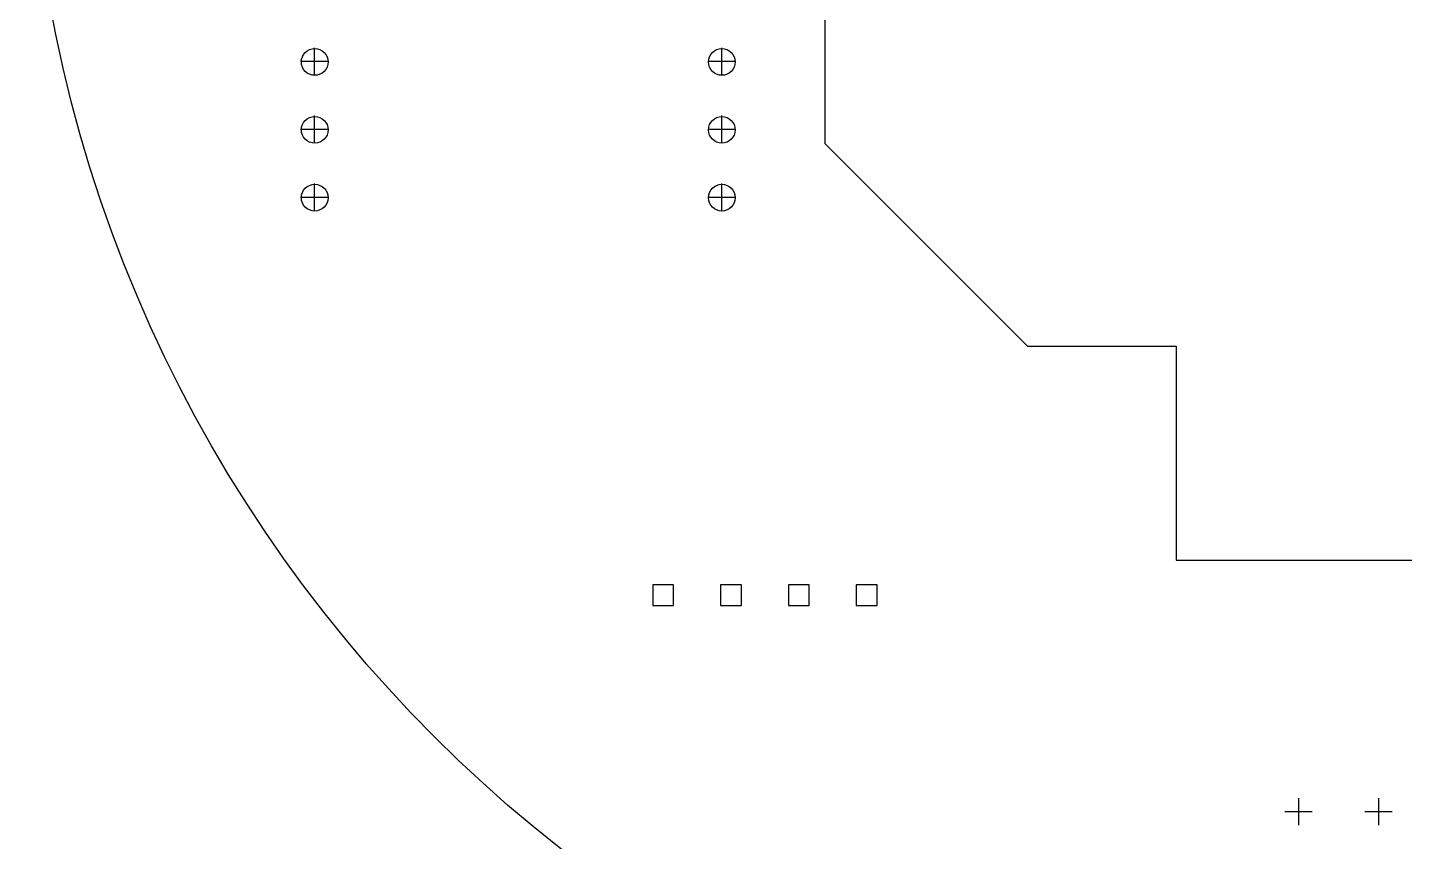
# Model space of a CAD drawing. Extents: x 96 to 202, y -167 to -44.
# Drawn here: x 97.6 to 149.1, y -136.6 to -106.1 of the extents above; entities that cross this region are included whole.
import ezdxf

# ---------------------------------------------------------------- set-up
doc = ezdxf.new("R2010")
doc.units = 0
doc.layers.add('BLACK', color=7, linetype='CONTINUOUS')

msp = doc.modelspace()

# ---------------------------------------------------------------- linework, layer by layer
at = {"layer": 'BLACK', "linetype": 'CONTINUOUS'}
for p, q in [((127.4572, -81.3308), (127.4572, -110.459227)), ((108.3382, -106.872), (108.3382, -107.892)), ((123.5782, -106.872), (123.5782, -107.892)), ((107.8282, -107.382), (108.8482, -107.382)), ((123.0682, -107.382), (124.0882, -107.382)), ((108.3382, -109.412), (108.3382, -110.432)), ((123.5782, -109.412), (123.5782, -110.432)), ((107.8282, -109.922), (108.8482, -109.922)), ((123.0682, -109.922), (124.0882, -109.922)), ((127.4572, -110.459227), (135.042987, -118.045014)), ((108.3382, -111.952), (108.3382, -112.972)), ((123.5782, -111.952), (123.5782, -112.972)), ((107.8282, -112.462), (108.8482, -112.462)), ((123.0682, -112.462), (124.0882, -112.462)), ((135.042987, -118.045014), (140.6072, -118.045014)), ((140.6072, -118.045014), (140.6072, -126.045014)), ((140.6072, -126.045014), (149.6072, -126.045014)), ((121.787112, -126.973088), (121.009288, -126.973088)), ((121.009288, -126.973088), (121.009288, -127.750912)), ((121.787112, -127.750912), (121.787112, -126.973088)), ((124.327112, -126.973088), (123.549288, -126.973088)), ((123.549288, -126.973088), (123.549288, -127.750912)), ((124.327112, -127.750912), (124.327112, -126.973088)), ((126.867112, -126.973088), (126.089288, -126.973088)), ((126.089288, -126.973088), (126.089288, -127.750912)), ((126.867112, -127.750912), (126.867112, -126.973088)), ((129.407112, -126.973088), (128.629288, -126.973088)), ((128.629288, -126.973088), (128.629288, -127.750912)), ((129.407112, -127.750912), (129.407112, -126.973088)), ((121.009288, -127.750912), (121.787112, -127.750912)), ((123.549288, -127.750912), (124.327112, -127.750912)), ((126.089288, -127.750912), (126.867112, -127.750912)), ((128.629288, -127.750912), (129.407112, -127.750912)), ((145.1782, -134.952), (145.1782, -135.972)), ((148.1782, -134.952), (148.1782, -135.972)), ((144.6682, -135.462), (145.6882, -135.462)), ((147.6682, -135.462), (148.6882, -135.462))]:
    msp.add_line(p, q, dxfattribs=at)
at = {"layer": 'BLACK'}
for centre, radius in [((149.6072, -95.895014), 52), ((108.3562, -107.406), 0.5), ((123.5962, -107.406), 0.5), ((108.3562, -109.946), 0.5), ((123.5962, -109.946), 0.5), ((108.3562, -112.486), 0.5), ((123.5962, -112.486), 0.5)]:
    msp.add_circle(centre, radius, dxfattribs=at)

doc.saveas('drawing.dxf')
